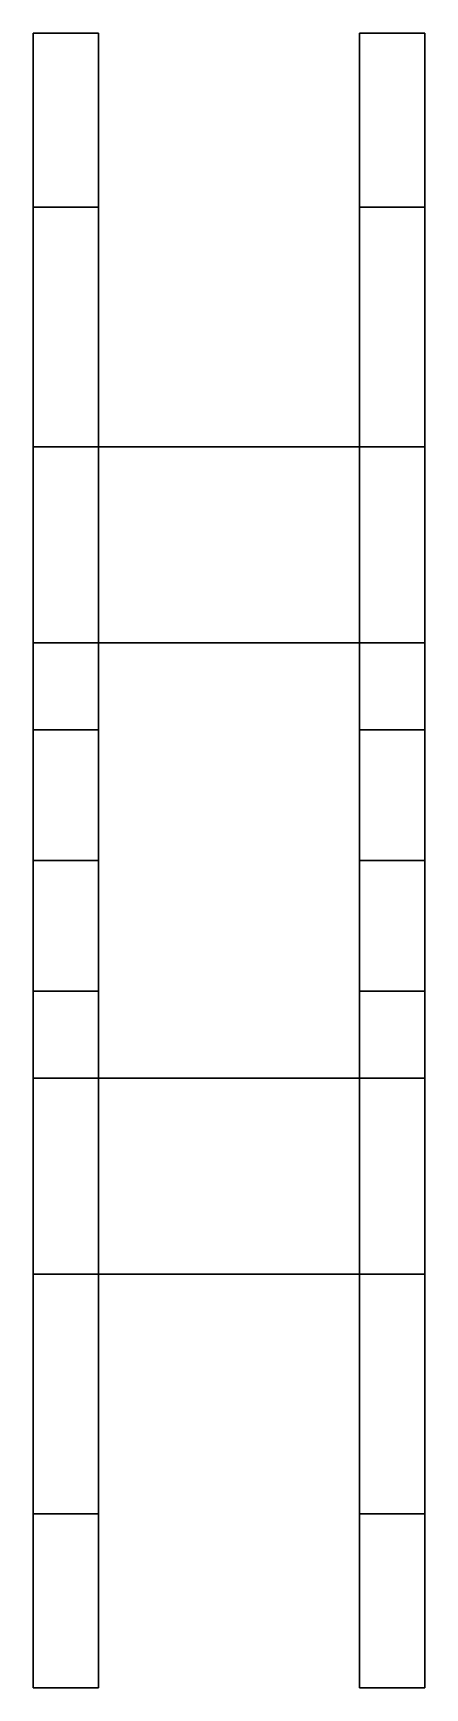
# Model space of a CAD drawing. Extents: x -0.98 to 0.98, y -0.38 to 0.38.
# Drawn here: x -0.98 to -0.8, y -0.38 to 0.38 of the extents above.
import ezdxf

# ---------------------------------------------------------------- set-up
doc = ezdxf.new("R2010")
doc.units = 0
doc.layers.add('BALANCIER', color=5, linetype='CONTINUOUS')

msp = doc.modelspace()

# ---------------------------------------------------------------- linework, layer by layer
at = {"layer": 'BALANCIER'}
for points in [[(-0.95, 0.38, -0.18), (-0.95, 0.38, -0.28), (-0.98, 0.38, -0.28), (-0.98, 0.38, -0.18)], [(-0.98, 0.38, -0.28), (-0.98, 0.3, -0.28), (-0.98, 0.3, -0.18), (-0.98, 0.38, -0.18)], [(-0.95, 0.38, -0.28), (-0.95, 0.3, -0.28), (-0.98, 0.3, -0.28), (-0.98, 0.38, -0.28)], [(-0.98, 0.38, -0.18), (-0.98, 0.3, -0.18), (-0.95, 0.3, -0.18), (-0.95, 0.38, -0.18)], [(-0.95, 0.3, -0.18), (-0.95, 0.3, -0.28), (-0.95, 0.38, -0.28), (-0.95, 0.38, -0.18)], [(-0.83, 0.38, -0.28), (-0.83, 0.3, -0.28), (-0.83, 0.3, -0.18), (-0.83, 0.38, -0.18)], [(-0.8, 0.38, -0.18), (-0.8, 0.38, -0.28), (-0.83, 0.38, -0.28), (-0.83, 0.38, -0.18)], [(-0.8, 0.38, -0.28), (-0.8, 0.3, -0.28), (-0.83, 0.3, -0.28), (-0.83, 0.38, -0.28)], [(-0.83, 0.38, -0.18), (-0.83, 0.3, -0.18), (-0.8, 0.3, -0.18), (-0.8, 0.38, -0.18)], [(-0.8, 0.3, -0.18), (-0.8, 0.3, -0.28), (-0.8, 0.38, -0.28), (-0.8, 0.38, -0.18)], [(-0.98, 0.3, -0.25), (-0.98, 0.06, -0.23), (-0.98, 0.06, -0.13), (-0.98, 0.3, -0.19)], [(-0.98, 0.3, -0.18), (-0.98, 0.3, -0.28), (-0.95, 0.3, -0.28), (-0.95, 0.3, -0.18)], [(-0.95, 0.3, -0.25), (-0.95, 0.06, -0.23), (-0.98, 0.06, -0.23), (-0.98, 0.3, -0.25)], [(-0.98, 0.3, -0.19), (-0.98, 0.06, -0.13), (-0.95, 0.06, -0.13), (-0.95, 0.3, -0.19)], [(-0.95, 0.06, -0.13), (-0.95, 0.06, -0.23), (-0.95, 0.3, -0.25), (-0.95, 0.3, -0.19)], [(-0.83, 0.3, -0.18), (-0.83, 0.3, -0.28), (-0.8, 0.3, -0.28), (-0.8, 0.3, -0.18)], [(-0.83, 0.3, -0.25), (-0.83, 0.06, -0.23), (-0.83, 0.06, -0.13), (-0.83, 0.3, -0.19)], [(-0.8, 0.3, -0.25), (-0.8, 0.06, -0.23), (-0.83, 0.06, -0.23), (-0.83, 0.3, -0.25)], [(-0.83, 0.3, -0.19), (-0.83, 0.06, -0.13), (-0.8, 0.06, -0.13), (-0.8, 0.3, -0.19)], [(-0.8, 0.06, -0.13), (-0.8, 0.06, -0.23), (-0.8, 0.3, -0.25), (-0.8, 0.3, -0.19)], [(-0.98, -0.19), (-0.98, 0.19), (-0.98, 0.1, -0.15588), (-0.98, -0.1, -0.15588)], [(-0.8, 0.19), (-0.8, 0.1, -0.15588), (-0.98, 0.1, -0.15588), (-0.98, 0.19)], [(-0.8, 0.1, 0.15588), (-0.8, 0.19), (-0.98, 0.19), (-0.98, 0.1, 0.15588)], [(-0.8, 0.19), (-0.8, -0.19), (-0.8, -0.1, -0.15588), (-0.8, 0.1, -0.15588)], [(-0.8, 0.1, 0.15588), (-0.8, -0.1, 0.15588), (-0.8, -0.19), (-0.8, 0.19)], [(-0.8, 0.1, -0.15588), (-0.8, -0.1, -0.15588), (-0.98, -0.1, -0.15588), (-0.98, 0.1, -0.15588)], [(-0.8, -0.1, 0.15588), (-0.8, 0.1, 0.15588), (-0.98, 0.1, 0.15588), (-0.98, -0.1, 0.15588)], [(-0.95, 0.06, -0.15), (-0.95, 0.06, -0.25), (-0.98, 0.06, -0.25), (-0.98, 0.06, -0.15)], [(-0.98, 0.06, -0.25), (-0.98, 0, -0.28), (-0.98, 0, -0.15), (-0.98, 0.06, -0.15)], [(-0.95, 0.06, -0.25), (-0.95, 0, -0.28), (-0.98, 0, -0.28), (-0.98, 0.06, -0.25)], [(-0.95, 0, -0.15), (-0.95, 0, -0.28), (-0.95, 0.06, -0.25), (-0.95, 0.06, -0.15)], [(-0.83, 0.06, -0.25), (-0.83, 0, -0.28), (-0.83, 0, -0.15), (-0.83, 0.06, -0.15)], [(-0.8, 0.06, -0.15), (-0.8, 0.06, -0.25), (-0.83, 0.06, -0.25), (-0.83, 0.06, -0.15)], [(-0.8, 0.06, -0.25), (-0.8, 0, -0.28), (-0.83, 0, -0.28), (-0.83, 0.06, -0.25)], [(-0.8, 0, -0.15), (-0.8, 0, -0.28), (-0.8, 0.06, -0.25), (-0.8, 0.06, -0.15)], [(-0.98, 0, -0.28), (-0.98, -0.06, -0.25), (-0.98, -0.06, -0.15), (-0.98, 0, -0.15)], [(-0.95, 0, -0.28), (-0.95, -0.06, -0.25), (-0.98, -0.06, -0.25), (-0.98, 0, -0.28)], [(-0.95, -0.06, -0.15), (-0.95, -0.06, -0.25), (-0.95, 0, -0.28), (-0.95, 0, -0.15)], [(-0.83, 0, -0.28), (-0.83, -0.06, -0.25), (-0.83, -0.06, -0.15), (-0.83, 0, -0.15)], [(-0.8, 0, -0.28), (-0.8, -0.06, -0.25), (-0.83, -0.06, -0.25), (-0.83, 0, -0.28)], [(-0.8, -0.06, -0.15), (-0.8, -0.06, -0.25), (-0.8, 0, -0.28), (-0.8, 0, -0.15)], [(-0.98, -0.06, -0.13), (-0.98, -0.06, -0.23), (-0.98, -0.3, -0.25), (-0.98, -0.3, -0.19)], [(-0.98, -0.06, -0.15), (-0.98, -0.06, -0.25), (-0.95, -0.06, -0.25), (-0.95, -0.06, -0.15)], [(-0.98, -0.3, -0.25), (-0.98, -0.06, -0.23), (-0.95, -0.06, -0.23), (-0.95, -0.3, -0.25)], [(-0.95, -0.3, -0.19), (-0.95, -0.06, -0.13), (-0.98, -0.06, -0.13), (-0.98, -0.3, -0.19)], [(-0.95, -0.3, -0.25), (-0.95, -0.06, -0.23), (-0.95, -0.06, -0.13), (-0.95, -0.3, -0.19)], [(-0.83, -0.06, -0.15), (-0.83, -0.06, -0.25), (-0.8, -0.06, -0.25), (-0.8, -0.06, -0.15)], [(-0.83, -0.06, -0.13), (-0.83, -0.06, -0.23), (-0.83, -0.3, -0.25), (-0.83, -0.3, -0.19)], [(-0.83, -0.3, -0.25), (-0.83, -0.06, -0.23), (-0.8, -0.06, -0.23), (-0.8, -0.3, -0.25)], [(-0.8, -0.3, -0.19), (-0.8, -0.06, -0.13), (-0.83, -0.06, -0.13), (-0.83, -0.3, -0.19)], [(-0.8, -0.3, -0.25), (-0.8, -0.06, -0.23), (-0.8, -0.06, -0.13), (-0.8, -0.3, -0.19)], [(-0.8, -0.1, -0.15588), (-0.8, -0.19), (-0.98, -0.19), (-0.98, -0.1, -0.15588)], [(-0.8, -0.19), (-0.8, -0.1, 0.15588), (-0.98, -0.1, 0.15588), (-0.98, -0.19)], [(-0.98, -0.3, -0.18), (-0.98, -0.3, -0.28), (-0.98, -0.38, -0.28), (-0.98, -0.38, -0.18)], [(-0.95, -0.3, -0.18), (-0.95, -0.3, -0.28), (-0.98, -0.3, -0.28), (-0.98, -0.3, -0.18)], [(-0.98, -0.38, -0.28), (-0.98, -0.3, -0.28), (-0.95, -0.3, -0.28), (-0.95, -0.38, -0.28)], [(-0.95, -0.38, -0.18), (-0.95, -0.3, -0.18), (-0.98, -0.3, -0.18), (-0.98, -0.38, -0.18)], [(-0.95, -0.38, -0.28), (-0.95, -0.3, -0.28), (-0.95, -0.3, -0.18), (-0.95, -0.38, -0.18)], [(-0.8, -0.3, -0.18), (-0.8, -0.3, -0.28), (-0.83, -0.3, -0.28), (-0.83, -0.3, -0.18)], [(-0.83, -0.3, -0.18), (-0.83, -0.3, -0.28), (-0.83, -0.38, -0.28), (-0.83, -0.38, -0.18)], [(-0.83, -0.38, -0.28), (-0.83, -0.3, -0.28), (-0.8, -0.3, -0.28), (-0.8, -0.38, -0.28)], [(-0.8, -0.38, -0.18), (-0.8, -0.3, -0.18), (-0.83, -0.3, -0.18), (-0.83, -0.38, -0.18)], [(-0.8, -0.38, -0.28), (-0.8, -0.3, -0.28), (-0.8, -0.3, -0.18), (-0.8, -0.38, -0.18)], [(-0.98, -0.38, -0.18), (-0.98, -0.38, -0.28), (-0.95, -0.38, -0.28), (-0.95, -0.38, -0.18)], [(-0.83, -0.38, -0.18), (-0.83, -0.38, -0.28), (-0.8, -0.38, -0.28), (-0.8, -0.38, -0.18)]]:
    msp.add_3dface(points, dxfattribs=at)

doc.saveas('drawing.dxf')
